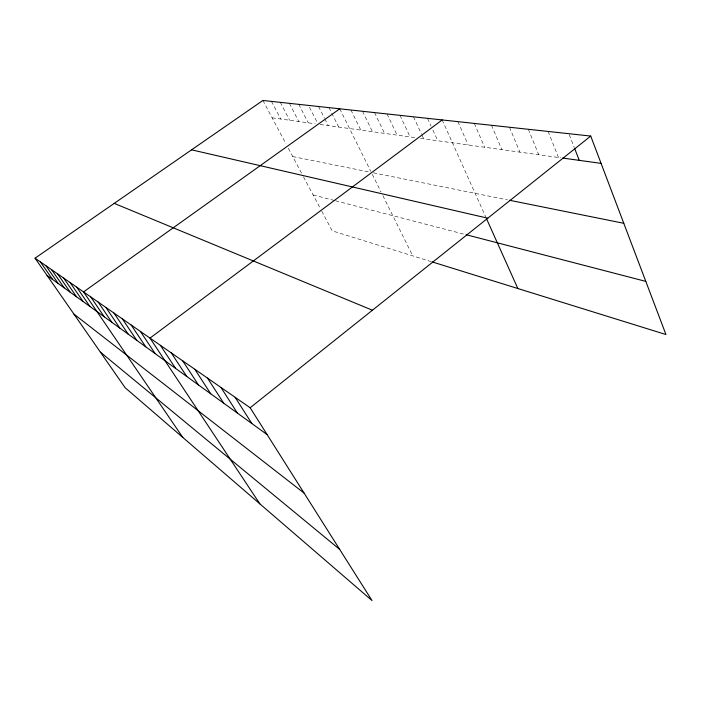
<?xml version="1.0" encoding="UTF-8"?>
<svg xmlns="http://www.w3.org/2000/svg" width="701" height="701" viewBox="0 0 701 701"><rect width="100%" height="100%" fill="white"/><g stroke="black" fill="none" stroke-linecap="round" stroke-linejoin="round"><path stroke-width="0.53" stroke-dasharray="3.5 2.63" d="M272.137 117.829L315.152 123.779M320.112 124.471L415.334 137.659M420.547 138.377L560.581 157.769M292.729 156.56L369.322 171.999M373.388 172.823L507.489 199.855M313.145 194.966L334.377 200.486M335.428 200.758L464.027 234.16M431.334 261.648L332.221 230.857L321.049 209.836M262.91 100.462L285.955 143.819M288.374 148.367L301.561 173.191M303.507 176.845L320.559 208.916M271.445 101.391L280.75 119.021M280.26 102.346L289.636 120.248M289.373 103.336L298.81 121.518M298.775 104.361L308.291 122.833M309.465 107.297L317.132 122.316M318.561 106.508L324.361 117.961M324.843 118.916L328.217 125.593M328.979 107.639L338.706 127.047M339.757 108.813L370.847 171.447M372.292 174.356L380.967 191.837M382.877 195.684L412.749 255.874M350.938 110.022L360.796 130.106M362.531 111.284L372.45 131.718M374.553 112.589L384.542 133.392M387.04 113.948L397.09 135.127M400.017 115.358L410.12 136.932M413.511 116.822L421.467 134.031M421.906 134.986L423.676 138.807M427.557 118.346L431.106 126.145M432.885 130.044L437.766 140.761M442.182 119.941L485.705 216.898M457.902 121.65L468.207 144.976M474.332 123.429L484.671 147.254M491.506 125.295L501.872 149.637M509.496 127.249L519.879 152.135M528.335 129.299L538.736 154.746M548.112 131.446L558.504 157.48M569.265 134.688L574.259 147.525"/><path stroke-width="1.05" d="M590.724 136.073L262.91 100.462L35.05 258.178L250.161 407.754L590.724 136.073L665.95 334.535L432.333 261.964M442.182 119.941L149.996 338.101L259.852 503.853M339.757 108.813L83.559 291.905L182.786 437.415M562.658 158.058L601.072 163.377M509.513 200.267L623.785 223.295M191.583 149.83L487.782 218.195M466.139 234.712L645.805 281.39M114.219 203.378L372.415 310.228M47.09 275.493L267.116 434.585M73.903 314.057L304.111 493.118M100.409 352.165L339.696 549.418M35.05 258.178L125.102 387.679L372.003 600.538L250.161 407.754M45.907 265.723L58.262 283.572M40.386 261.885L52.584 279.471M51.629 269.701L64.141 287.822M63.695 278.095L76.549 296.795M57.552 273.819L70.24 292.229M70.065 282.521L83.095 301.526M76.681 287.13L89.894 306.442M90.709 296.873L104.283 316.852M98.149 302.052L111.915 322.364M105.895 307.432L119.862 328.112M113.965 313.049L128.134 334.088M122.386 318.911L136.756 340.327M131.183 325.019L145.764 346.837M140.375 331.415L155.166 353.637M160.38 345.321L175.618 368.428M171.281 352.901L186.755 376.481M182.742 360.875L198.453 384.937M194.808 369.261L210.764 393.831M207.522 378.102L223.724 403.206M220.946 387.443L237.402 413.091M235.142 397.309L251.843 423.535M486.573 218.843L517.855 288.523M574.645 148.507L579.263 160.354"/></g></svg>
